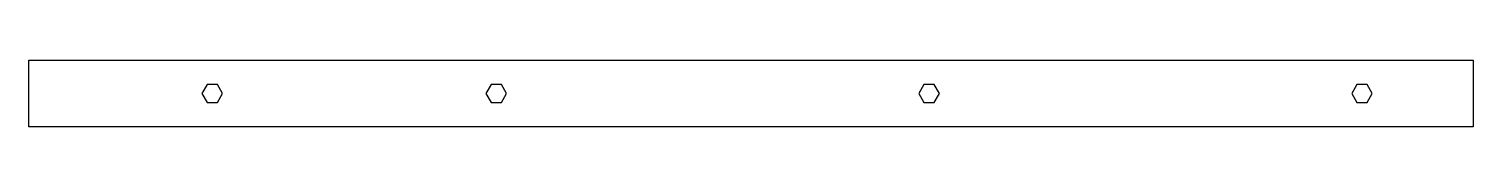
# Model space of a CAD drawing. Header units: millimetres. Extents: x 0 to 434, y 0 to 20.
import ezdxf

# ---------------------------------------------------------------- set-up
doc = ezdxf.new("R2010")
doc.units = ezdxf.units.MM
doc.layers.add('CUT', color=1, linetype='Continuous')

msp = doc.modelspace()

# ---------------------------------------------------------------- linework, layer by layer
at = {"layer": 'CUT'}
for points in [[(-0.075, -0.075), (-0.075, 20.075), (433.675, 20.075), (433.675, -0.075)], [(58.0888, 10), (56.5444, 12.675), (53.4556, 12.675), (51.9112, 10), (53.4556, 7.325), (56.5444, 7.325)], [(143.3888, 10), (141.8444, 12.675), (138.7556, 12.675), (137.2112, 10), (138.7556, 7.325), (141.8444, 7.325)], [(273.3888, 10), (271.8444, 12.675), (268.7556, 12.675), (267.2112, 10), (268.7556, 7.325), (271.8444, 7.325)], [(403.3888, 10), (401.8444, 12.675), (398.7556, 12.675), (397.2112, 10), (398.7556, 7.325), (401.8444, 7.325)]]:
    msp.add_lwpolyline(points, close=True, dxfattribs=at)

doc.saveas('drawing.dxf')
